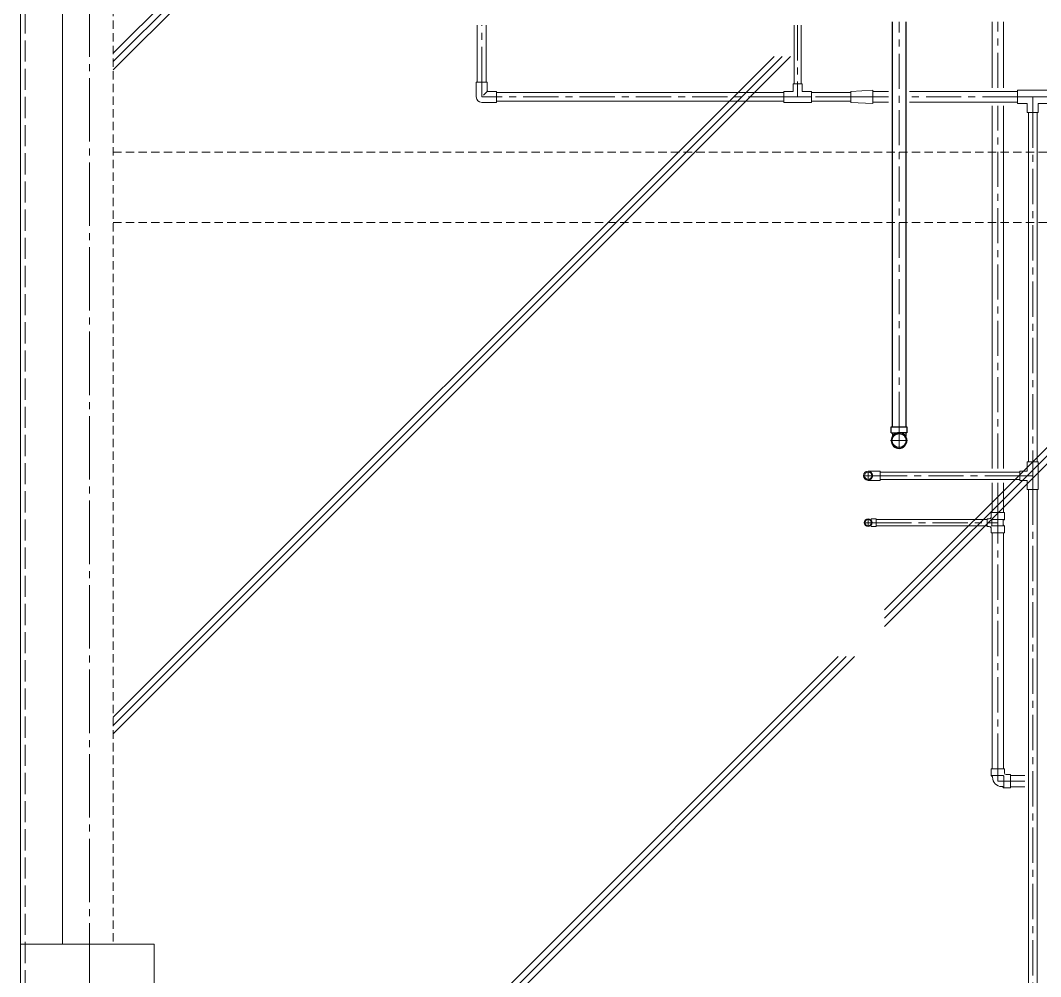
# Model space of a CAD drawing. Units: millimetres at full size. Extents: x -12803 to 120774, y -9413 to 101127.
# Drawn here: x 453 to 4799, y 80820 to 84893 of the extents above; entities that cross this region are included whole.
import ezdxf

# ---------------------------------------------------------------- set-up
doc = ezdxf.new("R2010")
doc.units = ezdxf.units.MM
doc.header["$LTSCALE"] = 30
for name, pattern in [('CHAIN1', [8, 5, -1, 1, -1]), ('CHAIN2', [12, 9, -1, 1, -1]), ('DASHED1', [1.8, 1.2, -0.6]), ('DASHED3', [4, 3, -1])]:
    doc.linetypes.add(name, pattern=pattern)
for name, color, linetype, lineweight in [('0-1_1-2', 7, 'Continuous', 15), ('0-9_1-1', 7, 'CHAIN2', 15), ('3-1_1-10', 7, 'Continuous', 15), ('9-1_配管－汚水１：硬質塩ビ管（ＤＶ）', 2, 'Continuous', 30), ('9-2_配管－給湯１２：ＨＴＬＰ（ＵＸ）', 3, 'Continuous', 20), ('9-3_配管－給水３：ＶＬＰ(ＶＤ)', 7, 'Continuous', 15)]:
    doc.layers.add(name, color=color, linetype=linetype, lineweight=lineweight)

msp = doc.modelspace()

# ---------------------------------------------------------------- linework, layer by layer
at = {"layer": '0-1_1-2'}
for p, q in [((453.23, 89027.27), (453.23, 75837.27)), ((633.23, 88457.27), (633.23, 80957.27)), ((453.23, 80957.27), (1023.23, 80957.27)), ((1023.23, 80957.27), (1023.23, 80407.27))]:
    msp.add_line(p, q, dxfattribs=at)
at = {"layer": '0-1_1-2', "linetype": 'DASHED3'}
msp.add_line((473.23, 89007.27), (473.23, 75857.27), dxfattribs=at)
at = {"layer": '0-1_1-2', "linetype": 'DASHED1'}
for p, q in [((848.23, 88457.27), (848.23, 80957.27)), ((848.23, 84332.27), (6473.23, 84332.27)), ((848.23, 84032.27), (6473.23, 84032.27))]:
    msp.add_line(p, q, dxfattribs=at)
at = {"layer": '0-9_1-1'}
msp.add_line((748.23, 93287.27), (748.23, 74432.27), dxfattribs=at)
at = {"layer": '3-1_1-10'}
for p, q in [((848.23, 84752.9), (4727.59, 88632.27)), ((848.23, 84682.19), (4798.3, 88632.27)), ((848.23, 84717.55), (4762.95, 88632.27)), ((4134.31, 82382.13), (10384.44, 88632.27)), ((4134.31, 82346.78), (10419.8, 88632.27)), ((4134.31, 82311.42), (10455.15, 88632.27)), ((848.23, 81853.77), (3734.16, 84739.7)), ((848.23, 81889.12), (3698.8, 84739.7)), ((848.23, 81924.48), (3663.45, 84739.7)), ((848.23, 79060.69), (3971.51, 82183.98)), ((848.23, 79096.05), (3936.16, 82183.98)), ((848.23, 79025.34), (4006.87, 82183.98))]:
    msp.add_line(p, q, dxfattribs=at)
at = {"layer": '9-1_配管－汚水１：硬質塩ビ管（ＤＶ）'}
for p, q in [((4166.23, 84887.27), (4166.23, 83161.29)), ((4226.23, 83161.29), (4226.23, 84887.27)), ((4162.73, 83136.29), (4162.73, 83161.29)), ((4162.73, 83136.29), (4190.46, 83136.29)), ((4167.73, 83136.29), (4167.73, 83120.9)), ((4229.73, 83136.29), (4201.99, 83136.29)), ((4224.73, 83136.29), (4224.73, 83120.9))]:
    msp.add_line(p, q, dxfattribs=at)
at = {"layer": '9-1_配管－汚水１：硬質塩ビ管（ＤＶ）', "color": 7, "linetype": 'CHAIN1', "lineweight": 15}
for p, q in [((4196.23, 83161.29), (4196.23, 84887.27)), ((4196.23, 83161.29), (4196.23, 83133.29)), ((4196.23, 83067.29), (4196.23, 83139.29)), ((4160.23, 83103.29), (4232.23, 83103.29))]:
    msp.add_line(p, q, dxfattribs=at)
at = {"layer": '9-1_配管－汚水１：硬質塩ビ管（ＤＶ）'}
msp.add_lwpolyline([(4162.73, 83161.29), (4229.73, 83161.29), (4229.73, 83136.29)], dxfattribs=at)
msp.add_circle((4196.23, 83103.29), 30, dxfattribs=at)
for start, end in [(0, 180), (180, 270), (270, 0)]:
    msp.add_arc((4196.23, 83103.29), 33.5, start, end, dxfattribs=at)
at = {"layer": '9-2_配管－給湯１２：ＨＴＬＰ（ＵＸ）'}
for p, q in [((4592.55, 84887.27), (4592.55, 84605.42)), ((4641.15, 84605.42), (4641.15, 84887.27)), ((4592.55, 84529.12), (4592.55, 82983.77)), ((4641.15, 82983.77), (4641.15, 84529.12)), ((4592.55, 82922.77), (4592.55, 82796.27)), ((4641.15, 82796.27), (4641.15, 82922.77)), ((4588.6, 82777.87), (4588.6, 82796.27)), ((4588.6, 82796.27), (4645.1, 82796.27)), ((4645.1, 82767.45), (4645.1, 82796.27)), ((4077.06, 82769.33), (4075.59, 82766.15)), ((4077.43, 82763.41), (4077.43, 82769.76)), ((4570.85, 82766.87), (4098.73, 82766.87)), ((4570.85, 82769.87), (4580.6, 82769.87)), ((4570.85, 82736.67), (4570.85, 82769.87)), ((4591.55, 82763.4), (4587.84, 82769.57)), ((4642.63, 82766.69), (4593.01, 82766.69)), ((4639.65, 82753.27), (4639.65, 82762.38)), ((4639.65, 82753.27), (4639.65, 82744.15)), ((4640.68, 82764.14), (4644.32, 82766.14)), ((4077.06, 82737.2), (4075.59, 82740.38)), ((4077.43, 82736.78), (4077.43, 82743.12)), ((4098.73, 82736.62), (4077.97, 82736.62)), ((4098.73, 82739.67), (4570.85, 82739.67)), ((4570.85, 82736.67), (4580.6, 82736.67)), ((4588.6, 82728.67), (4588.6, 82710.27)), ((4645.1, 82710.27), (4588.6, 82710.27)), ((4592.55, 82710.27), (4592.55, 81705.3)), ((4642.63, 82739.84), (4593.01, 82739.84)), ((4640.68, 82742.4), (4644.32, 82740.39)), ((4641.15, 81705.3), (4641.15, 82710.27)), ((4645.1, 82739.08), (4645.1, 82710.27)), ((4645.15, 81705.3), (4588.55, 81705.3)), ((4588.55, 81676.19), (4588.55, 81705.3)), ((4645.15, 81687.1), (4645.15, 81705.3)), ((4593.23, 81672.74), (4589.33, 81674.87)), ((4591.06, 81676.19), (4640.19, 81676.19)), ((4594.26, 81671.23), (4594.26, 81668.91)), ((4642.19, 81625.92), (4642.19, 81674.19)), ((4651.95, 81680.3), (4670.15, 81680.3)), ((4670.15, 81680.3), (4670.15, 81623.7)), ((4732, 81676.3), (4670.15, 81676.3)), ((4636.08, 81629.41), (4633.76, 81629.41)), ((4637.59, 81628.38), (4639.72, 81624.48)), ((4641.04, 81623.7), (4670.15, 81623.7)), ((4670.15, 81627.7), (4732, 81627.7))]:
    msp.add_line(p, q, dxfattribs=at)
at = {"layer": '9-2_配管－給湯１２：ＨＴＬＰ（ＵＸ）', "color": 7, "linetype": 'CHAIN1', "lineweight": 15}
for p, q in [((4616.85, 84605.42), (4616.85, 84887.27)), ((4616.85, 82983.77), (4616.85, 84529.12)), ((4616.85, 82796.27), (4616.85, 82922.77)), ((4616.85, 82796.27), (4616.85, 82753.27)), ((4616.85, 82796.27), (4616.85, 82753.27)), ((4047.91, 82753.27), (4080.55, 82753.27)), ((4064.23, 82736.95), (4064.23, 82769.59)), ((4098.73, 82753.27), (4064.23, 82753.27)), ((4098.73, 82753.27), (4064.23, 82753.27)), ((4098.73, 82753.27), (4077.83, 82753.27)), ((4098.73, 82753.27), (4570.85, 82753.27)), ((4570.85, 82753.27), (4616.85, 82753.27)), ((4570.85, 82753.27), (4616.85, 82753.27)), ((4616.85, 82710.27), (4616.85, 82753.27)), ((4616.85, 82710.27), (4616.85, 82753.27)), ((4616.85, 81705.3), (4616.85, 82710.27)), ((4616.85, 81705.3), (4616.85, 81652)), ((4616.85, 81705.3), (4616.85, 81652)), ((4670.15, 81652), (4616.85, 81652)), ((4670.15, 81652), (4616.85, 81652)), ((4732, 81652), (4670.15, 81652))]:
    msp.add_line(p, q, dxfattribs=at)
at = {"layer": '9-2_配管－給湯１２：ＨＴＬＰ（ＵＸ）'}
for points in [[(4098.73, 82736.62), (4098.73, 82769.92), (4077.97, 82769.92)], [(4591.55, 82763.4), (4591.55, 82743.13), (4587.84, 82736.97)]]:
    msp.add_lwpolyline(points, dxfattribs=at)
for radius in [16.65, 13.6]:
    msp.add_circle((4064.23, 82753.27), radius, dxfattribs=at)
for centre, radius, start, end in [((4064.23, 82753.27), 13.9, 0, 180), ((4064.23, 82753.27), 13.9, 180, 270), ((4064.23, 82753.27), 13.9, 270, 0), ((4074.69, 82766.57), 1, 304.52203, 335.30844), ((4077.97, 82768.92), 1, 90, 155.30844), ((4580.6, 82777.87), 8, 270, 0), ((4641.65, 82762.38), 2, 118.83097, 180), ((4643.6, 82767.45), 1.5, 298.83097, 0), ((4074.69, 82739.97), 1, 24.69156, 55.47797), ((4077.97, 82737.62), 1, 204.69156, 270), ((4580.6, 82728.67), 8, 0, 90), ((4641.65, 82744.15), 2, 180, 241.16903), ((4643.6, 82739.08), 1.5, 0, 61.16903), ((4590.05, 81676.19), 1.5, 180, 241.38954), ((4592.27, 81670.99), 2, 7.06011, 61.38954), ((4633.76, 81668.91), 39.5, 180, 270), ((4640.19, 81674.19), 2, 0, 90), ((4651.95, 81687.1), 6.8, 180, 270), ((4635.83, 81627.42), 2, 28.61046, 82.93989), ((4641.04, 81625.2), 1.5, 208.61046, 270), ((4645.15, 81624.5), 3, 189.75265, 192.66818)]:
    msp.add_arc(centre, radius, start, end, dxfattribs=at)
at = {"layer": '9-3_配管－給水３：ＶＬＰ(ＶＤ)'}
for p, q in [((2399.58, 84872.27), (2399.58, 84630.27)), ((2437.38, 84630.27), (2437.38, 84872.27)), ((3748.62, 84872.27), (3748.62, 84622.27)), ((3779.62, 84622.27), (3779.62, 84872.27)), ((2394.98, 84630.27), (2394.98, 84567.27)), ((3783.62, 84622.27), (3744.62, 84622.27)), ((3783.62, 84622.27), (3783.62, 84590.77)), ((2441.98, 84590.77), (2425.37, 84574.15)), ((3705.12, 84586.17), (2481.48, 84586.17)), ((3823.12, 84590.77), (3783.62, 84590.77)), ((3823.12, 84543.77), (3823.12, 84590.77)), ((3990.89, 84586.17), (3823.12, 84586.17)), ((4083.89, 84595.27), (3990.89, 84590.77)), ((3990.89, 84590.77), (3990.89, 84543.77)), ((4083.89, 84595.27), (4083.89, 84539.27)), ((4151.23, 84590.42), (4083.89, 84590.42)), ((4700.9, 84590.42), (4241.23, 84590.42)), ((2481.48, 84548.37), (3705.12, 84548.37)), ((3823.12, 84548.37), (3990.89, 84548.37)), ((4083.89, 84539.27), (3990.89, 84543.77)), ((4083.89, 84544.12), (4151.23, 84544.12)), ((4241.23, 84544.12), (4700.9, 84544.12)), ((4830.9, 84539.27), (4789.4, 84539.27)), ((4789.4, 84500.27), (4789.4, 84539.27)), ((4789.4, 84500.27), (4742.4, 84500.27)), ((4747, 84500.27), (4747, 83012.27)), ((4784.8, 83012.27), (4784.8, 84500.27)), ((4789.4, 83012.27), (4742.4, 83012.27)), ((4742.4, 83012.27), (4742.4, 82972.77)), ((4116.23, 82972.77), (4064.23, 82972.77)), ((4116.23, 82972.77), (4116.23, 82933.77)), ((4710.9, 82968.77), (4116.23, 82968.77)), ((4710.9, 82972.77), (4710.9, 82933.77)), ((4710.9, 82972.77), (4742.4, 82972.77)), ((4064.23, 82933.77), (4116.23, 82933.77)), ((4116.23, 82937.77), (4710.9, 82937.77)), ((4747, 82894.27), (4747, 78041.43)), ((4784.8, 78041.43), (4784.8, 82894.27))]:
    msp.add_line(p, q, dxfattribs=at)
at = {"layer": '9-3_配管－給水３：ＶＬＰ(ＶＤ)', "linetype": 'CHAIN1'}
for p, q in [((2418.48, 84630.27), (2418.48, 84872.27)), ((3764.12, 84872.27), (3764.12, 84622.27)), ((2418.48, 84630.27), (2418.48, 84567.27)), ((3764.12, 84622.27), (3764.12, 84567.27)), ((2481.48, 84567.27), (2418.48, 84567.27)), ((3705.12, 84567.27), (2481.48, 84567.27)), ((3705.12, 84567.27), (3764.12, 84567.27)), ((3823.12, 84567.27), (3764.12, 84567.27)), ((3990.89, 84567.27), (3823.12, 84567.27)), ((3990.89, 84567.27), (4037.39, 84567.27)), ((4083.89, 84567.27), (4037.39, 84567.27)), ((4151.23, 84567.27), (4083.89, 84567.27)), ((4700.9, 84567.27), (4241.23, 84567.27)), ((4700.9, 84567.27), (4765.9, 84567.27)), ((4830.9, 84567.27), (4765.9, 84567.27)), ((4765.9, 84500.27), (4765.9, 84567.27)), ((4765.9, 84500.27), (4765.9, 83012.27)), ((4765.9, 83012.27), (4765.9, 82953.27)), ((4064.23, 82934.67), (4064.23, 82971.87)), ((4045.63, 82953.27), (4082.83, 82953.27)), ((4116.23, 82953.27), (4079.73, 82953.27)), ((4710.9, 82953.27), (4116.23, 82953.27)), ((4710.9, 82953.27), (4765.9, 82953.27)), ((4765.9, 82894.27), (4765.9, 82953.27)), ((4765.9, 82894.27), (4765.9, 78041.43))]:
    msp.add_line(p, q, dxfattribs=at)
at = {"layer": '9-3_配管－給水３：ＶＬＰ(ＶＤ)'}
for points in [[(2441.98, 84593.12), (2441.98, 84630.27), (2394.98, 84630.27)], [(3744.62, 84622.27), (3744.62, 84590.77), (3705.12, 84590.77)], [(2418.48, 84543.77), (2481.48, 84543.77), (2481.48, 84590.77), (2444.33, 84590.77)], [(3823.12, 84543.77), (3705.12, 84543.77), (3705.12, 84590.77)], [(4830.9, 84595.27), (4700.9, 84595.27), (4700.9, 84539.27)], [(4742.4, 84500.27), (4742.4, 84539.27), (4700.9, 84539.27)], [(4789.4, 83012.27), (4789.4, 82894.27), (4742.4, 82894.27)], [(4710.9, 82933.77), (4742.4, 82933.77), (4742.4, 82894.27)]]:
    msp.add_lwpolyline(points, dxfattribs=at)
for radius in [19.5, 15.5]:
    msp.add_circle((4064.23, 82953.27), radius, dxfattribs=at)
for centre, radius, start in [((2444.33, 84593.12), 2.35, 180), ((2418.48, 84567.27), 23.5, 180), ((4064.23, 82953.27), 19.5, 90)]:
    msp.add_arc(centre, radius, start, 270, dxfattribs=at)

doc.saveas('drawing.dxf')
